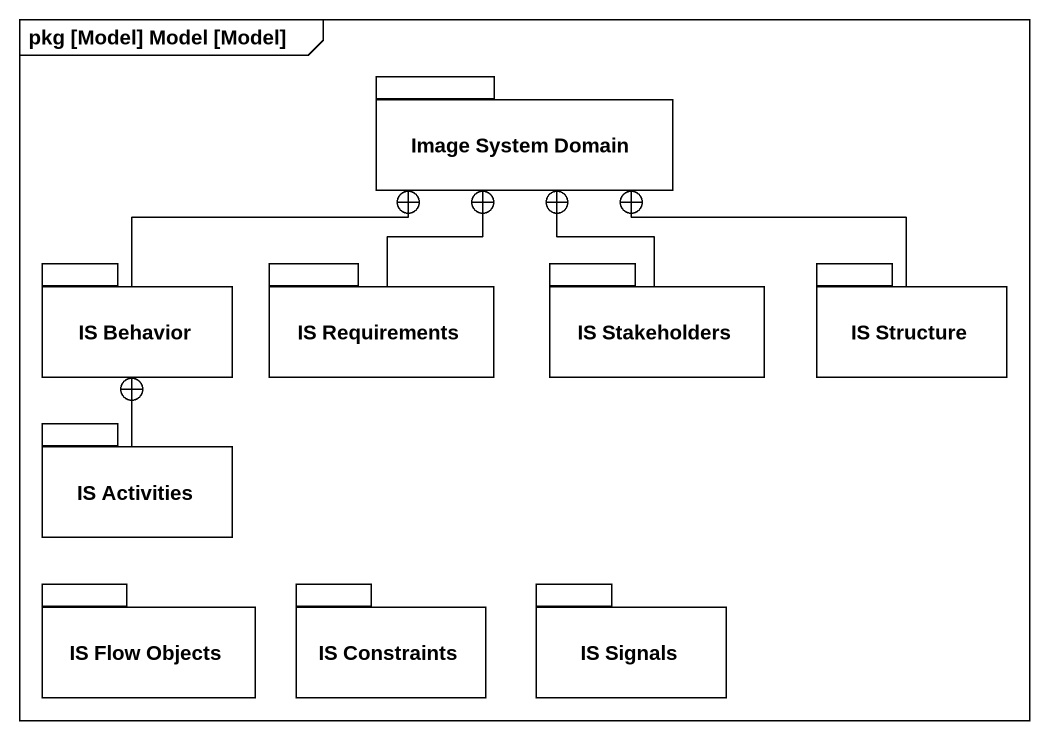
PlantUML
@startuml
mainframe pkg [Model] Model [Model]
package "Image System Domain" as Image_System_Domain {
}
package "IS Behavior" as IS_Behavior {
}
package "IS Requirements" as IS_Requirements {
}
package "IS Stakeholders" as IS_Stakeholders {
}
package "IS Structure" as IS_Structure {
}
package "IS Activities" as IS_Activities {
}
package "IS Flow Objects" as IS_Flow_Objects {
}
package "IS Constraints" as IS_Constraints {
}
package "IS Signals" as IS_Signals {
}
IS_Behavior -right-+ Image_System_Domain
IS_Requirements -up-+ Image_System_Domain
IS_Stakeholders -up-+ Image_System_Domain
IS_Structure -left-+ Image_System_Domain
IS_Activities -up-+ IS_Behavior
@enduml
